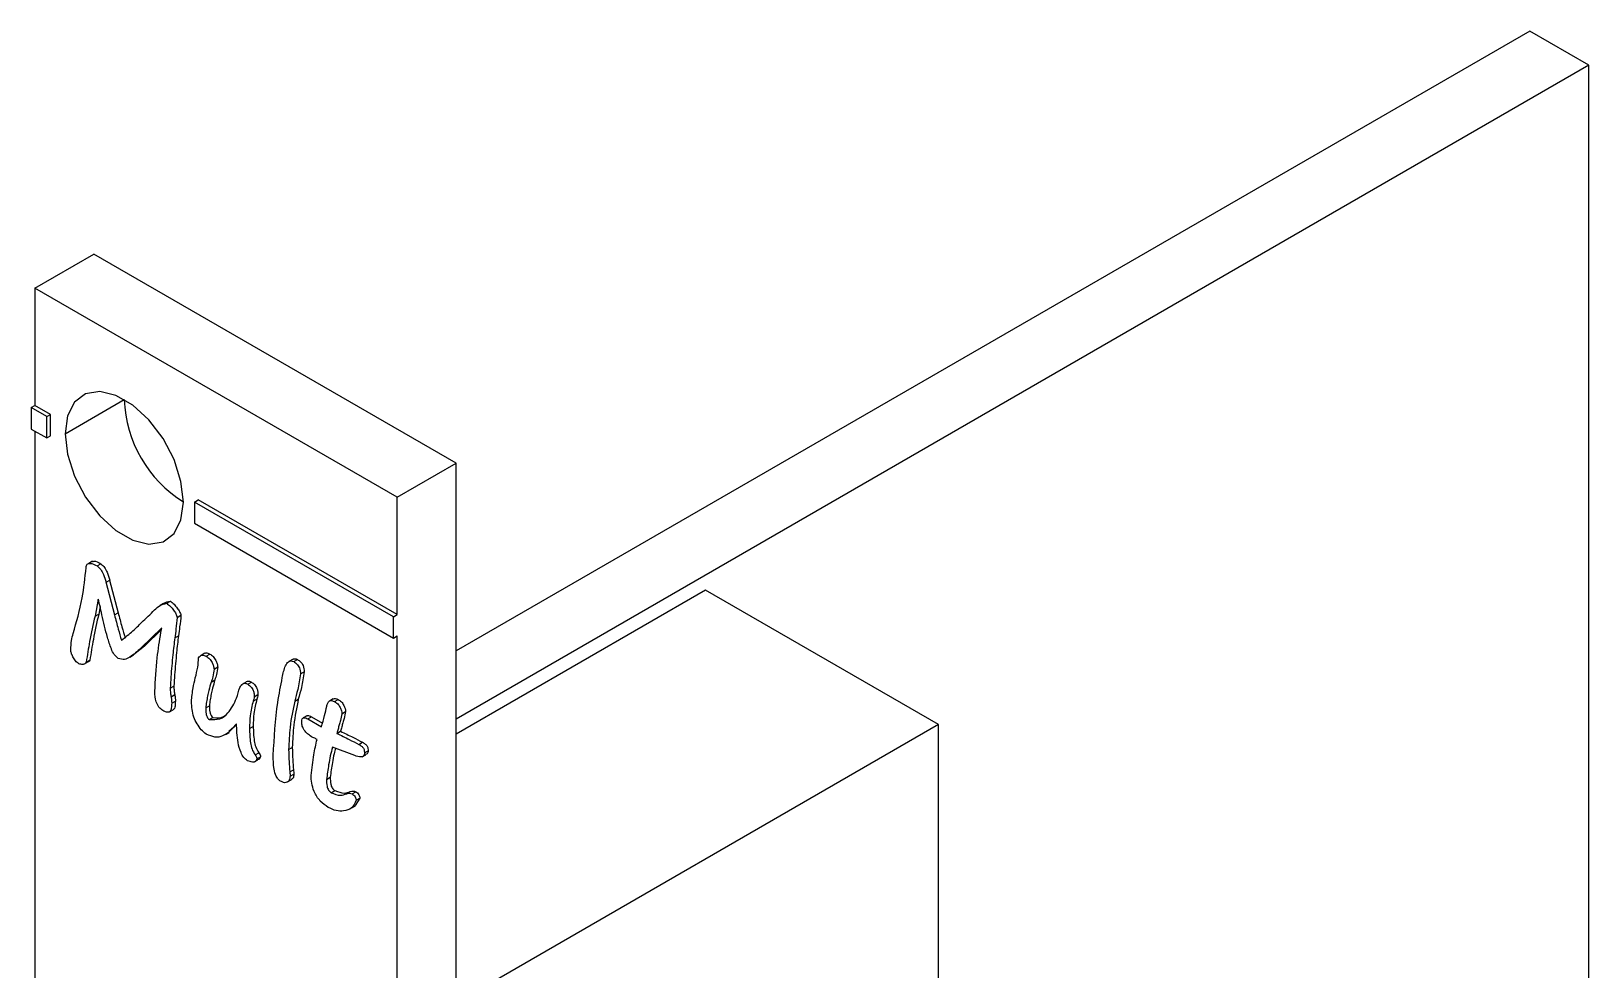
# Model space of a CAD drawing. Extents: x 270 to 303, y 412 to 526.
# Drawn here: x 270.25 to 300.05, y 507.62 to 525.58 of the extents above; entities that cross this region are included whole.
import ezdxf

# ---------------------------------------------------------------- set-up
doc = ezdxf.new("R2010")
doc.units = 0
doc.layers.get('0').update_dxf_attribs({"linetype": 'CONTINUOUS'})

msp = doc.modelspace()

# ---------------------------------------------------------------- linework, layer by layer
at = {"color": 7, "linetype": 'CONTINUOUS'}
for p, q in [((298.92, 525.579), (278.379, 513.721)), ((300.052, 524.926), (298.92, 525.579)), ((300.052, 524.926), (278.379, 512.414)), ((300.052, 465.817), (300.052, 524.926)), ((270.318, 520.662), (271.449, 521.315)), ((278.379, 517.315), (271.449, 521.315)), ((277.247, 516.662), (270.318, 520.662)), ((270.318, 520.662), (270.318, 518.416)), ((270.247, 518.376), (270.318, 518.416)), ((270.544, 518.204), (270.247, 518.376)), ((270.247, 518.376), (270.247, 517.967)), ((270.615, 518.245), (270.318, 518.416)), ((270.898, 517.878), (272.029, 518.531)), ((270.544, 518.204), (270.615, 518.245)), ((270.544, 517.796), (270.544, 518.204)), ((270.615, 517.837), (270.615, 518.245)), ((270.247, 517.967), (270.544, 517.796)), ((270.318, 517.927), (270.318, 504.27)), ((270.544, 517.796), (270.615, 517.837)), ((277.247, 516.662), (278.379, 517.315)), ((278.379, 412.389), (278.379, 517.315)), ((273.372, 516.571), (273.443, 516.612)), ((277.177, 514.375), (273.372, 516.571)), ((273.372, 516.571), (273.372, 516.163)), ((277.247, 514.416), (273.443, 516.612)), ((277.247, 514.416), (277.247, 516.662)), ((273.372, 516.163), (277.177, 513.967)), ((271.419, 515.437), (271.349, 515.396)), ((271.512, 515.348), (271.583, 515.388)), ((271.683, 515.036), (271.674, 515.044)), ((271.674, 515.044), (271.841, 514.411)), ((271.683, 515.036), (271.754, 515.077)), ((271.748, 515.074), (271.912, 514.452)), ((283.152, 514.884), (278.379, 512.129)), ((287.606, 512.312), (283.152, 514.884)), ((271.53, 514.71), (271.469, 514.387)), ((271.469, 514.387), (271.54, 514.428)), ((271.567, 514.571), (271.54, 514.428)), ((271.841, 514.411), (271.912, 514.452)), ((272.712, 514.589), (272.711, 514.588)), ((272.781, 514.629), (272.716, 514.591)), ((272.84, 514.633), (272.911, 514.674)), ((272.746, 514.166), (272.344, 513.775)), ((272.74, 514.133), (272.415, 513.816)), ((273.043, 514.362), (273.114, 514.403)), ((277.177, 514.375), (277.247, 514.416)), ((277.177, 513.967), (277.177, 514.375)), ((272.995, 513.971), (273.066, 514.012)), ((277.177, 513.967), (277.247, 514.008)), ((277.247, 464.403), (277.247, 514.008)), ((271.3, 513.507), (271.371, 513.548)), ((272.137, 513.603), (272.207, 513.644)), ((272.415, 513.816), (272.207, 513.644)), ((272.344, 513.775), (272.415, 513.816)), ((273.568, 513.677), (273.497, 513.636)), ((273.597, 513.62), (273.668, 513.661)), ((275.247, 513.558), (275.177, 513.518)), ((275.273, 513.517), (275.343, 513.558)), ((271.254, 513.468), (271.325, 513.509)), ((273.746, 513.375), (273.816, 513.416)), ((275.4, 513.281), (275.471, 513.322)), ((272.907, 513.008), (272.978, 513.049)), ((273.692, 513.127), (273.762, 513.168)), ((274.277, 513.069), (274.263, 513.061)), ((274.334, 513.102), (274.333, 513.102)), ((274.392, 513.083), (274.463, 513.124)), ((272.924, 512.844), (272.995, 512.885)), ((272.936, 512.722), (273.007, 512.763)), ((273.587, 512.632), (273.658, 512.673)), ((274.496, 512.762), (274.567, 512.802)), ((274.516, 512.846), (274.587, 512.887)), ((275.289, 512.76), (275.359, 512.801)), ((276.025, 512.803), (275.954, 512.763)), ((276.054, 512.752), (276.124, 512.793)), ((272.892, 512.556), (272.963, 512.597)), ((273.654, 512.41), (273.725, 512.45)), ((275.521, 512.481), (275.45, 512.44)), ((275.54, 512.42), (275.61, 512.461)), ((275.54, 512.42), (275.803, 512.269)), ((275.61, 512.461), (275.822, 512.339)), ((276.193, 512.52), (276.264, 512.561)), ((273.969, 512.123), (274.04, 512.164)), ((274.178, 512.31), (274.03, 512.18)), ((274.426, 512.235), (274.496, 512.276)), ((275.613, 512.08), (275.588, 512.095)), ((276.097, 512.144), (276.168, 512.185)), ((287.606, 512.312), (278.379, 506.985)), ((287.606, 502.922), (287.606, 512.312)), ((274.531, 511.733), (274.602, 511.774)), ((275.174, 511.836), (275.244, 511.877)), ((276.438, 511.721), (276.012, 511.879)), ((276.519, 511.934), (276.59, 511.975)), ((276.624, 511.77), (276.695, 511.81)), ((274.513, 511.598), (274.583, 511.639)), ((274.565, 511.655), (274.636, 511.696)), ((275.196, 511.409), (275.267, 511.45)), ((276.578, 511.696), (276.649, 511.737)), ((275.152, 511.215), (275.223, 511.255)), ((275.202, 511.324), (275.273, 511.365)), ((275.899, 511.264), (275.97, 511.305)), ((275.989, 511.009), (276.06, 511.05)), ((276.282, 510.989), (276.353, 511.03)), ((276.388, 510.988), (276.459, 511.029)), ((276.536, 510.906), (276.449, 510.762)), ((276.465, 510.865), (276.536, 510.906)), ((276.38, 510.72), (276.451, 510.761))]:
    msp.add_line(p, q, dxfattribs=at)
at = {"color": 7, "linetype": 'CONTINUOUS', "flags": 128}
for points in [[(273.16, 516.571), (273.114, 516.966), (272.981, 517.381), (272.77, 517.784), (272.499, 518.142), (272.19, 518.425), (271.868, 518.611), (271.559, 518.684), (271.288, 518.64), (271.077, 518.48), (270.943, 518.219), (270.898, 517.878)], [(270.898, 517.878), (270.943, 517.483), (271.077, 517.068), (271.288, 516.665), (271.559, 516.307), (271.868, 516.024), (272.19, 515.838), (272.499, 515.765), (272.77, 515.809), (272.981, 515.969), (273.114, 516.23), (273.16, 516.571)]]:
    msp.add_lwpolyline(points, dxfattribs=at)
at = {"color": 7, "linetype": 'CONTINUOUS'}
msp.add_arc((274.439, 518.616), 2.412, 182.0263, 237.9737, dxfattribs=at)
for points, knots in [([(271.298, 515.318), (271.299, 515.331), (271.3, 515.358), (271.324, 515.392), (271.394, 515.407), (271.465, 515.371), (271.512, 515.348)], [0, 0, 0, 0, 0.1255233, 0.251245, 0.5005448, 1, 1, 1, 1]), ([(271.422, 515.431), (271.43, 515.434), (271.474, 515.45), (271.534, 515.416), (271.583, 515.388)], [0, 0, 0, 0, 0.176574, 1, 1, 1, 1]), ([(271.512, 515.348), (271.536, 515.326), (271.584, 515.282), (271.64, 515.167), (271.667, 515.086), (271.683, 515.036)], [0, 0, 0, 0, 0.277263, 0.558796, 1, 1, 1, 1]), ([(271.583, 515.388), (271.607, 515.367), (271.655, 515.323), (271.711, 515.208), (271.738, 515.127), (271.754, 515.077)], [0, 0, 0, 0, 0.277263, 0.558796, 1, 1, 1, 1]), ([(271.05, 514.053), (271.115, 514.275), (271.23, 514.67), (271.277, 515.12), (271.298, 515.318)], [0, 0, 0, 0, 0.5605237, 1, 1, 1, 1]), ([(271.54, 514.428), (271.504, 514.267), (271.439, 513.98), (271.392, 513.68), (271.371, 513.548)], [0, 0, 0, 0, 0.560091, 1, 1, 1, 1]), ([(271.6, 514.415), (271.589, 514.47), (271.57, 514.567), (271.542, 514.667), (271.53, 514.71)], [0, 0, 0, 0, 0.560461, 1, 1, 1, 1]), ([(271.912, 514.452), (271.936, 514.361), (271.978, 514.2), (272.025, 514.037), (272.046, 513.966)], [0, 0, 0, 0, 0.560033, 1, 1, 1, 1]), ([(272.359, 514.265), (272.443, 514.344), (272.559, 514.455), (272.707, 514.601), (272.796, 514.623), (272.84, 514.633)], [0, 0, 0, 0, 0.562051, 0.782836, 1, 1, 1, 1]), ([(272.781, 514.629), (272.782, 514.63), (272.817, 514.659), (272.865, 514.667), (272.911, 514.674)], [0, 0, 0, 0, 0.028663, 1, 1, 1, 1]), ([(272.84, 514.633), (272.864, 514.615), (272.912, 514.58), (272.968, 514.505), (273.02, 514.435), (273.035, 514.386), (273.043, 514.362)], [0, 0, 0, 0, 0.280431, 0.56187, 0.782897, 1, 1, 1, 1]), ([(272.911, 514.674), (272.935, 514.656), (272.982, 514.621), (273.038, 514.546), (273.09, 514.476), (273.106, 514.427), (273.114, 514.403)], [0, 0, 0, 0, 0.280431, 0.56187, 0.782897, 1, 1, 1, 1]), ([(271.469, 514.387), (271.433, 514.226), (271.369, 513.939), (271.321, 513.639), (271.3, 513.507)], [0, 0, 0, 0, 0.560091, 1, 1, 1, 1]), ([(271.915, 513.576), (271.887, 513.6), (271.83, 513.648), (271.763, 513.8), (271.683, 514.053), (271.633, 514.27), (271.6, 514.415)], [0, 0, 0, 0, 0.123348, 0.248269, 0.498693, 1, 1, 1, 1]), ([(271.841, 514.411), (271.865, 514.32), (271.907, 514.159), (271.954, 513.997), (271.975, 513.925)], [0, 0, 0, 0, 0.560033, 1, 1, 1, 1]), ([(271.975, 513.925), (272.05, 513.984), (272.183, 514.09), (272.305, 514.211), (272.359, 514.265)], [0, 0, 0, 0, 0.559933, 1, 1, 1, 1]), ([(272.73, 514.076), (272.733, 514.092), (272.739, 514.122), (272.744, 514.152), (272.746, 514.166)], [0, 0, 0, 0, 0.560009, 1, 1, 1, 1]), ([(273.043, 514.362), (273.035, 514.288), (273.02, 514.157), (273.003, 514.028), (272.995, 513.971)], [0, 0, 0, 0, 0.55996, 1, 1, 1, 1]), ([(273.114, 514.403), (273.106, 514.329), (273.091, 514.198), (273.074, 514.068), (273.066, 514.012)], [0, 0, 0, 0, 0.55996, 1, 1, 1, 1]), ([(271.003, 513.743), (271.008, 513.805), (271.015, 513.914), (271.039, 514.01), (271.05, 514.053)], [0, 0, 0, 0, 0.559768, 1, 1, 1, 1]), ([(272.613, 512.944), (272.624, 513.162), (272.644, 513.553), (272.704, 513.916), (272.73, 514.076)], [0, 0, 0, 0, 0.559865, 1, 1, 1, 1]), ([(272.995, 513.971), (272.982, 513.864), (272.961, 513.688), (272.938, 513.437), (272.92, 513.225), (272.911, 513.08), (272.907, 513.008)], [0, 0, 0, 0, 0.340004, 0.560014, 0.780023, 1, 1, 1, 1]), ([(273.066, 514.012), (273.053, 513.905), (273.031, 513.728), (273.009, 513.478), (272.99, 513.266), (272.982, 513.121), (272.978, 513.049)], [0, 0, 0, 0, 0.340004, 0.560014, 0.780023, 1, 1, 1, 1]), ([(271.16, 513.473), (271.138, 513.491), (271.093, 513.526), (271.048, 513.604), (271.012, 513.678), (271.006, 513.721), (271.003, 513.743)], [0, 0, 0, 0, 0.278841, 0.5592121, 0.7800501, 1, 1, 1, 1]), ([(271.371, 513.548), (271.363, 513.534), (271.353, 513.514), (271.331, 513.511), (271.324, 513.51)], [0, 0, 0, 0, 0.6694227, 1, 1, 1, 1]), ([(272.344, 513.775), (272.277, 513.713), (272.184, 513.626), (272.04, 513.547), (271.957, 513.567), (271.915, 513.576)], [0, 0, 0, 0, 0.5617045, 0.7822925, 1, 1, 1, 1]), ([(273.388, 513.206), (273.406, 513.273), (273.437, 513.392), (273.447, 513.528), (273.451, 513.588)], [0, 0, 0, 0, 0.560222, 1, 1, 1, 1]), ([(273.451, 513.588), (273.459, 513.601), (273.476, 513.628), (273.524, 513.652), (273.569, 513.632), (273.597, 513.62)], [0, 0, 0, 0, 0.281344, 0.562145, 1, 1, 1, 1]), ([(273.569, 513.674), (273.575, 513.678), (273.601, 513.693), (273.639, 513.675), (273.668, 513.661)], [0, 0, 0, 0, 0.240019, 1, 1, 1, 1]), ([(273.597, 513.62), (273.619, 513.606), (273.661, 513.577), (273.707, 513.505), (273.739, 513.436), (273.743, 513.395), (273.746, 513.375)], [0, 0, 0, 0, 0.2799651, 0.5594482, 0.780107, 1, 1, 1, 1]), ([(273.668, 513.661), (273.689, 513.647), (273.732, 513.618), (273.778, 513.546), (273.81, 513.477), (273.814, 513.436), (273.816, 513.416)], [0, 0, 0, 0, 0.2799651, 0.5594482, 0.780107, 1, 1, 1, 1]), ([(275.248, 513.557), (275.26, 513.565), (275.287, 513.58), (275.324, 513.565), (275.343, 513.558)], [0, 0, 0, 0, 0.475283, 1, 1, 1, 1]), ([(275.343, 513.558), (275.364, 513.544), (275.405, 513.518), (275.465, 513.425), (275.469, 513.361), (275.471, 513.322)], [0, 0, 0, 0, 0.281602, 0.560592, 1, 1, 1, 1]), ([(271.3, 513.507), (271.292, 513.494), (271.277, 513.469), (271.225, 513.461), (271.185, 513.469), (271.16, 513.473)], [0, 0, 0, 0, 0.277611, 0.55996, 1, 1, 1, 1]), ([(273.746, 513.375), (273.74, 513.325), (273.73, 513.235), (273.703, 513.161), (273.692, 513.127)], [0, 0, 0, 0, 0.559439, 1, 1, 1, 1]), ([(273.816, 513.416), (273.811, 513.366), (273.801, 513.276), (273.774, 513.201), (273.762, 513.168)], [0, 0, 0, 0, 0.559439, 1, 1, 1, 1]), ([(274.879, 511.718), (274.899, 512.064), (274.928, 512.583), (275.037, 513.132), (275.091, 513.409), (275.156, 513.51), (275.215, 513.539), (275.253, 513.524), (275.273, 513.517)], [0, 0, 0, 0, 0.500211, 0.750557, 0.875661, 0.937849, 0.969013, 1, 1, 1, 1]), ([(275.273, 513.517), (275.293, 513.503), (275.334, 513.477), (275.394, 513.385), (275.398, 513.32), (275.4, 513.281)], [0, 0, 0, 0, 0.281602, 0.560592, 1, 1, 1, 1]), ([(275.4, 513.281), (275.384, 513.18), (275.356, 512.999), (275.309, 512.834), (275.289, 512.76)], [0, 0, 0, 0, 0.5593657, 1, 1, 1, 1]), ([(275.471, 513.322), (275.455, 513.221), (275.426, 513.04), (275.38, 512.874), (275.359, 512.801)], [0, 0, 0, 0, 0.5593657, 1, 1, 1, 1]), ([(272.768, 512.581), (272.741, 512.6), (272.701, 512.63), (272.66, 512.695), (272.618, 512.799), (272.615, 512.879), (272.613, 512.944)], [0, 0, 0, 0, 0.2488939, 0.3744021, 0.5002082, 1, 1, 1, 1]), ([(272.907, 513.008), (272.908, 512.979), (272.91, 512.926), (272.92, 512.869), (272.924, 512.844)], [0, 0, 0, 0, 0.559768, 1, 1, 1, 1]), ([(272.978, 513.049), (272.979, 513.019), (272.981, 512.966), (272.99, 512.91), (272.995, 512.885)], [0, 0, 0, 0, 0.559768, 1, 1, 1, 1]), ([(273.315, 512.75), (273.323, 512.84), (273.336, 513), (273.372, 513.143), (273.388, 513.206)], [0, 0, 0, 0, 0.559683, 1, 1, 1, 1]), ([(273.692, 513.127), (273.676, 513.075), (273.65, 512.987), (273.623, 512.858), (273.6, 512.749), (273.591, 512.671), (273.587, 512.632)], [0, 0, 0, 0, 0.340016, 0.56008, 0.780144, 1, 1, 1, 1]), ([(273.762, 513.168), (273.747, 513.115), (273.721, 513.028), (273.694, 512.899), (273.67, 512.79), (273.662, 512.712), (273.658, 512.673)], [0, 0, 0, 0, 0.340016, 0.56008, 0.780144, 1, 1, 1, 1]), ([(274.178, 512.819), (274.197, 512.888), (274.225, 512.99), (274.277, 513.096), (274.338, 513.109), (274.374, 513.092), (274.392, 513.083)], [0, 0, 0, 0, 0.50105, 0.750252, 0.875139, 1, 1, 1, 1]), ([(274.338, 513.097), (274.346, 513.112), (274.361, 513.142), (274.409, 513.149), (274.445, 513.132), (274.463, 513.124)], [0, 0, 0, 0, 0.339357, 0.669714, 1, 1, 1, 1]), ([(274.392, 513.083), (274.413, 513.07), (274.453, 513.043), (274.498, 512.97), (274.514, 512.903), (274.516, 512.865), (274.516, 512.846)], [0, 0, 0, 0, 0.280089, 0.558236, 0.778967, 1, 1, 1, 1]), ([(274.463, 513.124), (274.483, 513.11), (274.524, 513.084), (274.569, 513.011), (274.585, 512.943), (274.586, 512.906), (274.587, 512.887)], [0, 0, 0, 0, 0.280089, 0.558236, 0.778967, 1, 1, 1, 1]), ([(272.936, 512.722), (272.935, 512.689), (272.934, 512.625), (272.905, 512.548), (272.836, 512.546), (272.791, 512.569), (272.768, 512.581)], [0, 0, 0, 0, 0.281387, 0.559511, 0.77907, 1, 1, 1, 1]), ([(272.924, 512.844), (272.928, 512.821), (272.935, 512.779), (272.935, 512.739), (272.936, 512.722)], [0, 0, 0, 0, 0.559862, 1, 1, 1, 1]), ([(273.007, 512.763), (273.005, 512.731), (273.002, 512.67), (272.989, 512.6), (272.963, 512.598), (272.963, 512.598)], [0, 0, 0, 0, 0.496347, 0.98694, 1, 1, 1, 1]), ([(272.995, 512.885), (272.998, 512.862), (273.005, 512.82), (273.006, 512.78), (273.007, 512.763)], [0, 0, 0, 0, 0.559862, 1, 1, 1, 1]), ([(273.598, 512.128), (273.565, 512.154), (273.498, 512.207), (273.419, 512.328), (273.327, 512.515), (273.32, 512.653), (273.315, 512.75)], [0, 0, 0, 0, 0.186178, 0.373627, 0.560744, 1, 1, 1, 1]), ([(273.654, 512.41), (273.725, 512.407), (273.867, 512.403), (274.05, 512.549), (274.13, 512.717), (274.178, 512.819)], [0, 0, 0, 0, 0.276919, 0.559052, 1, 1, 1, 1]), ([(273.658, 512.673), (273.659, 512.636), (273.66, 512.58), (273.678, 512.509), (273.701, 512.468), (273.717, 512.456), (273.725, 512.45)], [0, 0, 0, 0, 0.50069, 0.750368, 0.875566, 1, 1, 1, 1]), ([(274.496, 512.762), (274.473, 512.671), (274.431, 512.509), (274.427, 512.319), (274.426, 512.235)], [0, 0, 0, 0, 0.55976, 1, 1, 1, 1]), ([(274.516, 512.846), (274.514, 512.83), (274.509, 512.8), (274.5, 512.773), (274.496, 512.762)], [0, 0, 0, 0, 0.5596193, 1, 1, 1, 1]), ([(274.567, 512.802), (274.544, 512.712), (274.502, 512.55), (274.498, 512.36), (274.496, 512.276)], [0, 0, 0, 0, 0.55976, 1, 1, 1, 1]), ([(274.587, 512.887), (274.584, 512.87), (274.58, 512.84), (274.571, 512.814), (274.567, 512.802)], [0, 0, 0, 0, 0.5596193, 1, 1, 1, 1]), ([(275.289, 512.76), (275.255, 512.597), (275.194, 512.305), (275.18, 511.98), (275.174, 511.836)], [0, 0, 0, 0, 0.559912, 1, 1, 1, 1]), ([(275.359, 512.801), (275.326, 512.638), (275.265, 512.346), (275.251, 512.02), (275.244, 511.877)], [0, 0, 0, 0, 0.559912, 1, 1, 1, 1]), ([(275.803, 512.269), (275.823, 512.341), (275.86, 512.47), (275.889, 512.605), (275.902, 512.665)], [0, 0, 0, 0, 0.559968, 1, 1, 1, 1]), ([(275.902, 512.665), (275.907, 512.686), (275.918, 512.729), (275.953, 512.769), (276.002, 512.777), (276.036, 512.76), (276.054, 512.752)], [0, 0, 0, 0, 0.280656, 0.560434, 0.779963, 1, 1, 1, 1]), ([(276.026, 512.802), (276.027, 512.804), (276.038, 512.816), (276.073, 512.816), (276.107, 512.801), (276.124, 512.793)], [0, 0, 0, 0, 0.065989, 0.532455, 1, 1, 1, 1]), ([(276.054, 512.752), (276.074, 512.739), (276.114, 512.712), (276.159, 512.645), (276.188, 512.578), (276.192, 512.539), (276.193, 512.52)], [0, 0, 0, 0, 0.280083, 0.559193, 0.779659, 1, 1, 1, 1]), ([(276.124, 512.793), (276.144, 512.779), (276.185, 512.753), (276.23, 512.685), (276.259, 512.618), (276.262, 512.58), (276.264, 512.561)], [0, 0, 0, 0, 0.280083, 0.559193, 0.779659, 1, 1, 1, 1]), ([(273.587, 512.632), (273.588, 512.595), (273.589, 512.54), (273.607, 512.468), (273.63, 512.427), (273.646, 512.415), (273.654, 512.41)], [0, 0, 0, 0, 0.50069, 0.750368, 0.875566, 1, 1, 1, 1]), ([(273.725, 512.45), (273.799, 512.442), (273.885, 512.432), (273.944, 512.477), (273.953, 512.484)], [0, 0, 0, 0, 0.85226, 1, 1, 1, 1]), ([(275.423, 512.369), (275.424, 512.388), (275.426, 512.425), (275.469, 512.456), (275.513, 512.434), (275.54, 512.42)], [0, 0, 0, 0, 0.28144, 0.560209, 1, 1, 1, 1]), ([(275.588, 512.095), (275.565, 512.112), (275.518, 512.147), (275.459, 512.221), (275.426, 512.302), (275.424, 512.347), (275.423, 512.369)], [0, 0, 0, 0, 0.2797, 0.55988, 0.779448, 1, 1, 1, 1]), ([(275.523, 512.477), (275.527, 512.48), (275.547, 512.498), (275.582, 512.478), (275.61, 512.461)], [0, 0, 0, 0, 0.183866, 1, 1, 1, 1]), ([(276.193, 512.52), (276.184, 512.477), (276.167, 512.405), (276.141, 512.308), (276.12, 512.226), (276.105, 512.172), (276.097, 512.144)], [0, 0, 0, 0, 0.339894, 0.559929, 0.779963, 1, 1, 1, 1]), ([(276.264, 512.561), (276.254, 512.518), (276.238, 512.446), (276.212, 512.349), (276.19, 512.267), (276.175, 512.212), (276.168, 512.185)], [0, 0, 0, 0, 0.339894, 0.559929, 0.779963, 1, 1, 1, 1]), ([(274.176, 512.33), (274.097, 512.235), (273.987, 512.102), (273.768, 512.057), (273.654, 512.104), (273.598, 512.128)], [0, 0, 0, 0, 0.559708, 0.78022, 1, 1, 1, 1]), ([(274.386, 511.621), (274.361, 511.64), (274.311, 511.679), (274.243, 511.81), (274.186, 512.036), (274.18, 512.212), (274.176, 512.33)], [0, 0, 0, 0, 0.123918, 0.248749, 0.49889, 1, 1, 1, 1]), ([(274.426, 512.235), (274.428, 512.146), (274.432, 512.022), (274.466, 511.845), (274.509, 511.77), (274.531, 511.733)], [0, 0, 0, 0, 0.561336, 0.781785, 1, 1, 1, 1]), ([(274.496, 512.276), (274.499, 512.187), (274.502, 512.062), (274.537, 511.886), (274.58, 511.811), (274.602, 511.774)], [0, 0, 0, 0, 0.561336, 0.781785, 1, 1, 1, 1]), ([(275.718, 512.03), (275.698, 512.039), (275.663, 512.054), (275.628, 512.072), (275.613, 512.08)], [0, 0, 0, 0, 0.560031, 1, 1, 1, 1]), ([(276.097, 512.144), (276.176, 512.106), (276.316, 512.037), (276.457, 511.965), (276.519, 511.934)], [0, 0, 0, 0, 0.560017, 1, 1, 1, 1]), ([(276.168, 512.185), (276.247, 512.147), (276.387, 512.078), (276.528, 512.006), (276.59, 511.975)], [0, 0, 0, 0, 0.560017, 1, 1, 1, 1]), ([(274.602, 511.774), (274.612, 511.76), (274.63, 511.735), (274.634, 511.708), (274.636, 511.696)], [0, 0, 0, 0, 0.561133, 1, 1, 1, 1]), ([(275.174, 511.836), (275.175, 511.758), (275.178, 511.618), (275.191, 511.473), (275.196, 511.409)], [0, 0, 0, 0, 0.559967, 1, 1, 1, 1]), ([(275.244, 511.877), (275.246, 511.799), (275.249, 511.658), (275.262, 511.513), (275.267, 511.45)], [0, 0, 0, 0, 0.559967, 1, 1, 1, 1]), ([(275.604, 511.34), (275.619, 511.474), (275.645, 511.713), (275.695, 511.933), (275.718, 512.03)], [0, 0, 0, 0, 0.559703, 1, 1, 1, 1]), ([(276.012, 511.879), (275.998, 511.825), (275.969, 511.716), (275.932, 511.511), (275.911, 511.358), (275.899, 511.264)], [0, 0, 0, 0, 0.27944, 0.559775, 1, 1, 1, 1]), ([(276.068, 511.859), (276.059, 511.825), (276.036, 511.736), (276.003, 511.552), (275.982, 511.399), (275.97, 511.305)], [0, 0, 0, 0, 0.19535, 0.508401, 1, 1, 1, 1]), ([(276.624, 511.77), (276.623, 511.758), (276.622, 511.734), (276.602, 511.702), (276.542, 511.683), (276.479, 511.706), (276.438, 511.721)], [0, 0, 0, 0, 0.12531, 0.250793, 0.499944, 1, 1, 1, 1]), ([(276.519, 511.934), (276.536, 511.923), (276.56, 511.909), (276.59, 511.882), (276.612, 511.854), (276.623, 511.811), (276.624, 511.784), (276.624, 511.77)], [0, 0, 0, 0, 0.314146, 0.43766, 0.560653, 0.779317, 1, 1, 1, 1]), ([(276.59, 511.975), (276.607, 511.964), (276.631, 511.95), (276.66, 511.923), (276.683, 511.894), (276.694, 511.852), (276.694, 511.824), (276.695, 511.81)], [0, 0, 0, 0, 0.314146, 0.43766, 0.560653, 0.779317, 1, 1, 1, 1]), ([(276.695, 511.81), (276.694, 511.799), (276.692, 511.775), (276.677, 511.748), (276.658, 511.743), (276.647, 511.741)], [0, 0, 0, 0, 0.3102, 0.620829, 1, 1, 1, 1]), ([(274.565, 511.655), (274.558, 511.636), (274.542, 511.598), (274.473, 511.59), (274.419, 511.609), (274.386, 511.621)], [0, 0, 0, 0, 0.276283, 0.558888, 1, 1, 1, 1]), ([(274.531, 511.733), (274.541, 511.719), (274.56, 511.694), (274.564, 511.667), (274.565, 511.655)], [0, 0, 0, 0, 0.561133, 1, 1, 1, 1]), ([(274.636, 511.696), (274.629, 511.676), (274.619, 511.645), (274.591, 511.643), (274.582, 511.642)], [0, 0, 0, 0, 0.673516, 1, 1, 1, 1]), ([(275.034, 511.221), (275.016, 511.233), (274.98, 511.257), (274.92, 511.344), (274.881, 511.511), (274.88, 511.635), (274.879, 511.718)], [0, 0, 0, 0, 0.1249678, 0.2495462, 0.4982409, 1, 1, 1, 1]), ([(275.267, 511.45), (275.268, 511.434), (275.271, 511.405), (275.272, 511.377), (275.273, 511.365)], [0, 0, 0, 0, 0.56006, 1, 1, 1, 1]), ([(275.202, 511.324), (275.199, 511.297), (275.193, 511.242), (275.146, 511.207), (275.093, 511.195), (275.054, 511.212), (275.034, 511.221)], [0, 0, 0, 0, 0.27949, 0.559477, 0.779945, 1, 1, 1, 1]), ([(275.196, 511.409), (275.198, 511.393), (275.2, 511.364), (275.202, 511.336), (275.202, 511.324)], [0, 0, 0, 0, 0.56006, 1, 1, 1, 1]), ([(275.273, 511.365), (275.27, 511.337), (275.266, 511.287), (275.235, 511.267), (275.221, 511.258)], [0, 0, 0, 0, 0.557854, 1, 1, 1, 1]), ([(275.931, 510.729), (275.879, 510.764), (275.773, 510.834), (275.657, 511.02), (275.61, 511.195), (275.606, 511.292), (275.604, 511.34)], [0, 0, 0, 0, 0.280095, 0.558179, 0.778766, 1, 1, 1, 1]), ([(275.899, 511.264), (275.899, 511.221), (275.9, 511.166), (275.918, 511.094), (275.936, 511.058), (275.961, 511.028), (275.98, 511.016), (275.989, 511.009)], [0, 0, 0, 0, 0.499955, 0.625155, 0.7501, 0.874882, 1, 1, 1, 1]), ([(275.97, 511.305), (275.97, 511.262), (275.971, 511.207), (275.989, 511.135), (276.006, 511.099), (276.032, 511.069), (276.05, 511.056), (276.06, 511.05)], [0, 0, 0, 0, 0.499955, 0.625155, 0.7501, 0.874882, 1, 1, 1, 1]), ([(276.465, 510.865), (276.441, 510.809), (276.391, 510.696), (276.239, 510.657), (276.087, 510.654), (275.983, 510.704), (275.931, 510.729)], [0, 0, 0, 0, 0.275985, 0.557731, 0.778973, 1, 1, 1, 1]), ([(275.989, 511.009), (276.05, 510.985), (276.16, 510.942), (276.245, 510.975), (276.282, 510.989)], [0, 0, 0, 0, 0.55743, 1, 1, 1, 1]), ([(276.06, 511.05), (276.121, 511.026), (276.231, 510.983), (276.316, 511.016), (276.353, 511.03)], [0, 0, 0, 0, 0.55743, 1, 1, 1, 1]), ([(276.282, 510.989), (276.3, 510.996), (276.331, 511.007), (276.371, 510.994), (276.388, 510.988)], [0, 0, 0, 0, 0.561372, 1, 1, 1, 1]), ([(276.353, 511.03), (276.371, 511.037), (276.402, 511.048), (276.442, 511.035), (276.459, 511.029)], [0, 0, 0, 0, 0.561372, 1, 1, 1, 1]), ([(276.388, 510.988), (276.399, 510.981), (276.421, 510.967), (276.446, 510.932), (276.463, 510.896), (276.464, 510.876), (276.465, 510.865)], [0, 0, 0, 0, 0.280358, 0.559827, 0.780025, 1, 1, 1, 1]), ([(276.459, 511.029), (276.47, 511.022), (276.491, 511.008), (276.517, 510.973), (276.533, 510.937), (276.535, 510.917), (276.536, 510.906)], [0, 0, 0, 0, 0.280358, 0.559827, 0.780025, 1, 1, 1, 1])]:
    msp.add_open_spline(points, degree=3, knots=knots, dxfattribs=at)

doc.saveas('drawing.dxf')
